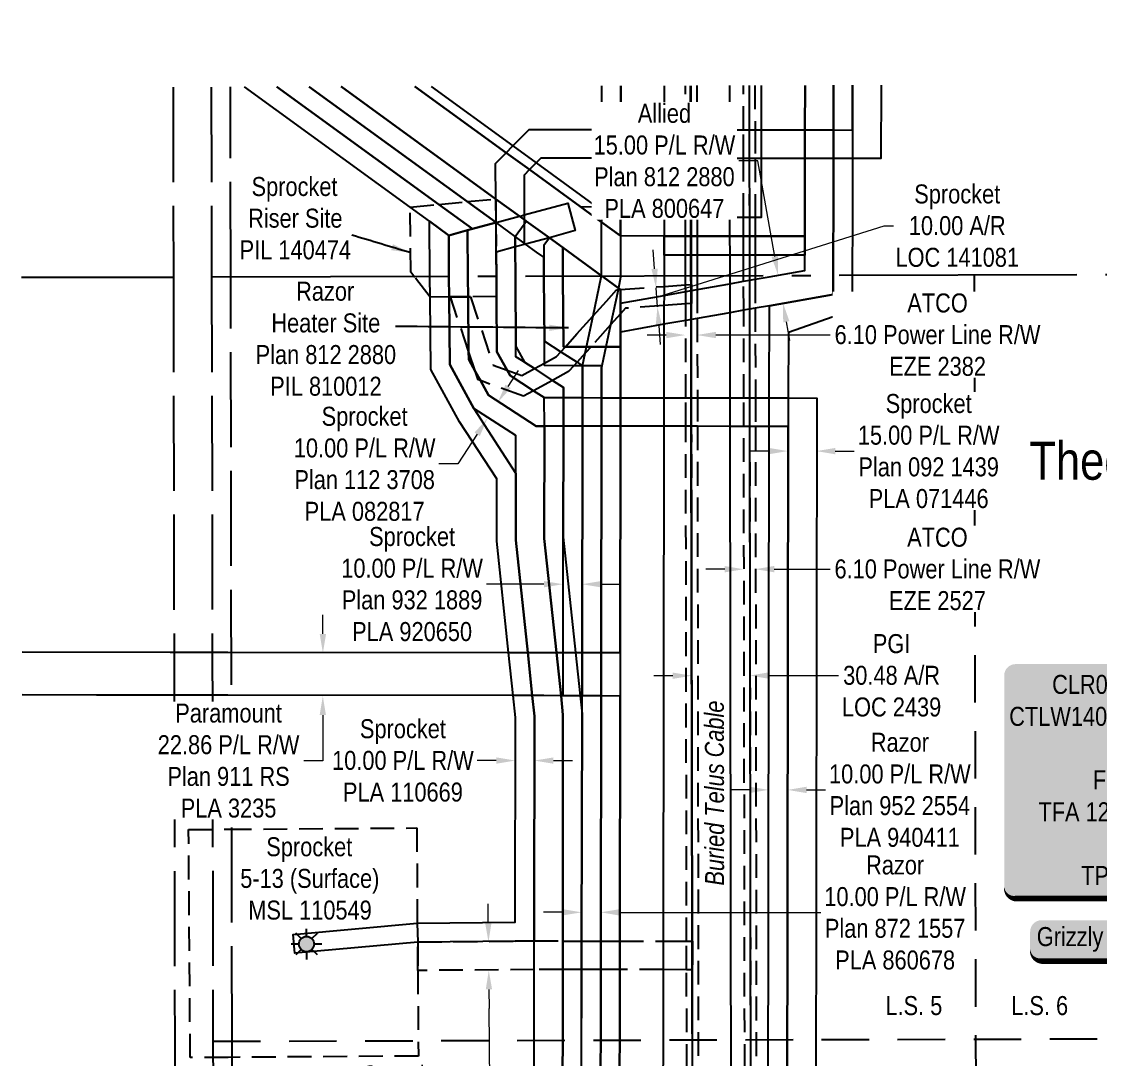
# Model space of a CAD drawing. Extents: x 504328 to 524869, y 6014084 to 6025549.
# Drawn here: x 507943 to 508510, y 6023529 to 6024075 of the extents above; entities that cross this region are included whole.
import ezdxf

# ---------------------------------------------------------------- set-up
doc = ezdxf.new("R2010")
doc.units = 0
doc.header["$LTSCALE"] = 5
doc.header["$PDSIZE"] = 0.5
for name, pattern in [('foc-ACCESSROAD', [3.75, 2.5, -1.25]), ('foc-FLOWLINE', [3.75, 2.5, -1.25]), ('foc-LSD', [8, 5, -3]), ('foc-QUARTERLINE', [33, 25, -3, 2, -3]), ('foc-UNSURVEYED', [12.5, 10, -2.5])]:
    doc.linetypes.add(name, pattern=pattern)
doc.layers.get('Defpoints').update_dxf_attribs({"color": 9})
for name, color, linetype in [('AS-TELUS', 224, 'foc-TEL'), ('AS-WILDLIFE-BLOCK', 131, 'Continuous'), ('C-SYMBOL', 7, 'Continuous'), ('F-AR', 190, 'foc-ACCESSROAD'), ('F-EZE', 190, 'foc-FLOWLINE'), ('F-RW', 190, 'Continuous'), ('F-WS', 190, 'foc-ACCESSROAD'), ('F-WS-S', 8, 'Continuous'), ('L-SECQ', 8, 'foc-QUARTERLINE'), ('L-SECTION-LSD', 7, 'foc-LSD'), ('L-USEC', 7, 'foc-UNSURVEYED'), ('PIL', 7, 'Continuous')]:
    doc.layers.add(name, color=color, linetype=linetype)
for name, color, linetype, lineweight in [('F-AR-T', 190, 'Continuous', 9), ('F-EZE-T', 190, 'Continuous', 9), ('F-RW-T', 190, 'Continuous', 9), ('F-WS-T', 190, 'Continuous', 9)]:
    doc.layers.add(name, color=color, linetype=linetype, lineweight=lineweight)
doc.styles.add('100L', font='ARIALN.TTF', dxfattribs={"height": 11})
doc.styles.add('175L', font='ARIALN.TTF', dxfattribs={"height": 20})
doc.styles.add('80', font='ARIALN.TTF', dxfattribs={"height": 10})
doc.styles.add('80CG', font='ARIALN.TTF', dxfattribs={"height": 10})
doc.styles.add('80L', font='ARIALN.TTF', dxfattribs={"height": 10})
doc.styles.add('foc-LtypeFont', font='ARIALN.TTF', dxfattribs={"height": 7.35})
doc.linetypes.add('foc-TEL', pattern='A,2,-1,["T",foc-LtypeFont,S=0.2,R=0,X=-0.425,Y=-0.75],-1.24,8', length=12.24)
doc.dimstyles.new('Compass 5 000', dxfattribs={"dimscale": 5, "dimtxt": 9, "dimasz": 2, "dimexe": 0.2, "dimexo": 0.0625, "dimgap": 0.5, "dimtad": 0, "dimtih": 1, "dimtoh": 1, "dimzin": 0, "dimdsep": 46, "dimtxsty": '80CG', "dimcen": 0.1, "dimse1": 1, "dimse2": 1, "dimclrd": 256, "dimclrt": 256, "dimaunit": 1, "dimadec": 4, "dimazin": 0, "dimtfac": 0.06, "dimtofl": 0, "dimtmove": 0, "dimatfit": 1, "dimfxl": 0.2, "dimtolj": 1, "dimtzin": 0, "dimlwd": -1, "dimarcsym": 0})

# ---------------------------------------------------------------- blocks, each defined once
blk = doc.blocks.new('*D426')
at = {"layer": 'Defpoints', "color": 0, "transparency": 16777216}
for p in [(508345.16, 6023941.96), (508343.57, 6023926.46), (508347.78, 6023927.21)]:
    blk.add_point(p, dxfattribs=at)
at = {"layer": 'F-RW-T', "transparency": 16777216}
for p, q in [((508330.31, 6024001.24), (508320.31, 6024001.24)), ((508339.21, 6023951.06), (508330.31, 6024001.24)), ((508345.32, 6023916.62), (508347.07, 6023906.77))]:
    blk.add_line(p, q, dxfattribs=at)
for points in [[(508340.85, 6023951.35), (508337.57, 6023950.77), (508340.96, 6023941.21)], [(508346.96, 6023916.91), (508343.68, 6023916.32), (508343.57, 6023926.46)]]:
    blk.add_solid(points, dxfattribs=at)
at = {"layer": 'F-RW-T', "transparency": 16777216, "insert": (508281.22, 6024001.24), "char_height": 10, "attachment_point": 5, "style": '80CG', "bg_fill": 3, "box_fill_scale": 1.1, "bg_fill_color": 256, "bg_fill_true_color": 13158600, "bg_fill_transparency": 0}
blk.add_mtext('\\A1;Allied\\P15.00 P/L R/W\\PPlan 812 2880\\PPLA 800647', dxfattribs=at)
blk = doc.blocks.new('*U429')
h = blk.add_hatch(color=255)
edge = h.paths.add_edge_path()
edge.add_line((-136.5, -62.5), (136.5, -62.5))
edge.add_arc((136.5, -56.5), 6, 270, 360)
edge.add_line((142.5, -56.5), (142.5, 55))
edge.add_arc((136.5, 55), 6, 0, 90)
edge.add_line((136.5, 61), (-136.5, 61))
edge.add_arc((-136.5, 55), 6, 90, 180)
edge.add_line((-142.5, 55), (-142.5, -56.5))
edge.add_arc((-136.5, -56.5), 6, 180, 270)
at = {"color": 44, "flags": 128}
blk.add_lwpolyline([(-136.5, -62.5, 3, 3, 0), (136.5, -62.5, 3, 3, 0.414214), (142.5, -56.5, 3, 3, 0), (142.5, 55, 3, 0, 0.414214), (136.5, 61, 0, 0, 0), (-136.5, 61, 0, 0, 0.414214), (-142.5, 55, 0, 0, 0), (-142.5, -56.5, 0, 3, 0.414214)], format="xyseb", close=True, dxfattribs=at)
at = {"color": 44, "style": '80'}
blk.add_attdef('ENTER_TEXT_001', (-35.99, -5), '', height=10, dxfattribs=at)
blk = doc.blocks.new('*D431')
at = {"layer": 'Defpoints', "color": 0, "transparency": 16777216}
for p in [(508296, 6023517.43), (508316.11, 6023517.47), (508316.15, 6023497.48)]:
    blk.add_point(p, dxfattribs=at)
at = {"layer": 'F-AR-T', "transparency": 16777216}
for p, q in [((508286.03, 6023497.43), (508276.03, 6023497.41)), ((508326.15, 6023497.5), (508480.65, 6023497.8))]:
    blk.add_line(p, q, dxfattribs=at)
for points in [[(508286.03, 6023499.09), (508286.04, 6023495.76), (508296.03, 6023497.45)], [(508326.14, 6023499.17), (508326.15, 6023495.84), (508316.15, 6023497.48)]]:
    blk.add_solid(points, dxfattribs=at)
at = {"layer": 'F-AR-T', "transparency": 16777216, "insert": (508526.56, 6023497.8), "char_height": 10, "attachment_point": 5, "style": '80CG'}
blk.add_mtext('\\A1;Telus\\P20.12 Cable R/W\\PDLO 3568', dxfattribs=at)
blk = doc.blocks.new('*D432')
at = {"layer": 'Defpoints', "color": 0, "transparency": 16777216}
for p in [(508295.56, 6023747.24), (508326.03, 6023747.3), (508326.06, 6023730.49)]:
    blk.add_point(p, dxfattribs=at)
at = {"layer": 'F-AR-T', "transparency": 16777216}
for p, q in [((508285.59, 6023730.41), (508275.59, 6023730.39)), ((508336.06, 6023730.5), (508372.74, 6023730.57))]:
    blk.add_line(p, q, dxfattribs=at)
for points in [[(508285.59, 6023732.08), (508285.59, 6023728.74), (508295.59, 6023730.43)], [(508336.06, 6023732.17), (508336.06, 6023728.84), (508326.06, 6023730.49)]]:
    blk.add_solid(points, dxfattribs=at)
at = {"layer": 'F-AR-T', "transparency": 16777216, "insert": (508400.68, 6023730.57), "char_height": 10, "attachment_point": 5, "style": '80CG'}
blk.add_mtext('\\A1;PGI\\P30.48 A/R\\PLOC 2439', dxfattribs=at)
blk = doc.blocks.new('*D433')
at = {"layer": 'Defpoints', "color": 0, "transparency": 16777216}
for p in [(508193.44, 6023590.39), (508188.85, 6023575.36), (508193.58, 6023575.4)]:
    blk.add_point(p, dxfattribs=at)
at = {"layer": 'F-AR-T', "transparency": 16777216}
for p, q in [((508188.62, 6023600.35), (508188.52, 6023610.35)), ((508188.94, 6023565.36), (508189.04, 6023555.36)), ((508189.52, 6023503.52), (508189.04, 6023555.36)), ((508179.52, 6023503.52), (508189.52, 6023503.52))]:
    blk.add_line(p, q, dxfattribs=at)
for points in [[(508190.28, 6023600.36), (508186.95, 6023600.33), (508188.71, 6023590.35)], [(508190.61, 6023565.38), (508187.28, 6023565.34), (508188.85, 6023575.36)]]:
    blk.add_solid(points, dxfattribs=at)
at = {"layer": 'F-AR-T', "transparency": 16777216, "insert": (508145.25, 6023503.52), "char_height": 10, "attachment_point": 5, "style": '80CG'}
blk.add_mtext('\\A1;Sprocket\\P15.00 A/R\\PLOC 110532', dxfattribs=at)
blk = doc.blocks.new('*D434')
at = {"layer": 'Defpoints', "color": 0, "transparency": 16777216}
for p in [(508275.73, 6023934.46), (508276.8, 6023934.54), (508276.47, 6023924.49)]:
    blk.add_point(p, dxfattribs=at)
at = {"layer": 'F-AR-T', "transparency": 16777216}
for p, q in [((508277.17, 6023929.55), (508396.69, 6023967.16)), ((508396.69, 6023967.16), (508401.69, 6023967.16)), ((508276.06, 6023944.51), (508275.31, 6023954.48)), ((508277.55, 6023924.57), (508276.8, 6023934.54)), ((508278.29, 6023914.6), (508279.04, 6023904.63))]:
    blk.add_line(p, q, dxfattribs=at)
for points in [[(508277.72, 6023944.63), (508274.4, 6023944.38), (508276.8, 6023934.54)], [(508279.95, 6023914.72), (508276.63, 6023914.48), (508277.55, 6023924.57)]]:
    blk.add_solid(points, dxfattribs=at)
at = {"layer": 'F-AR-T', "transparency": 16777216, "insert": (508435.2, 6023967.16), "char_height": 10, "attachment_point": 5, "style": '80CG'}
blk.add_mtext('\\A1;Sprocket\\P10.00 A/R\\PLOC 141081', dxfattribs=at)
blk = doc.blocks.new('*D436')
at = {"layer": 'Defpoints', "color": 0, "transparency": 16777216}
for p in [(508298.29, 6023909.66), (508292.25, 6023887.47), (508298.33, 6023887.49)]:
    blk.add_point(p, dxfattribs=at)
at = {"layer": 'F-EZE-T', "transparency": 16777216}
for p, q in [((508282.21, 6023909.63), (508272.21, 6023909.61)), ((508308.29, 6023909.68), (508368.46, 6023909.8))]:
    blk.add_line(p, q, dxfattribs=at)
for points in [[(508282.21, 6023911.3), (508282.21, 6023907.97), (508292.21, 6023909.65)], [(508308.29, 6023911.35), (508308.29, 6023908.01), (508298.29, 6023909.66)]]:
    blk.add_solid(points, dxfattribs=at)
at = {"layer": 'F-EZE-T', "transparency": 16777216, "insert": (508424.82, 6023909.8), "char_height": 10, "attachment_point": 5, "style": '80CG', "bg_fill": 3, "box_fill_scale": 1.1, "bg_fill_color": 256, "bg_fill_true_color": 13158600, "bg_fill_transparency": 0}
blk.add_mtext('\\A1;ATCO\\P6.10 Power Line R/W\\PEZE 2382', dxfattribs=at)
blk = doc.blocks.new('*D437')
at = {"layer": 'Defpoints', "color": 0, "transparency": 16777216}
for p in [(508322.88, 6023799.78), (508328.98, 6023799.79), (508329, 6023786.47)]:
    blk.add_point(p, dxfattribs=at)
at = {"layer": 'F-EZE-T', "transparency": 16777216}
for p, q in [((508312.91, 6023786.44), (508302.91, 6023786.42)), ((508339, 6023786.49), (508368.4, 6023786.54))]:
    blk.add_line(p, q, dxfattribs=at)
for points in [[(508312.9, 6023788.11), (508312.91, 6023784.77), (508322.91, 6023786.46)], [(508339, 6023788.16), (508339, 6023784.82), (508329, 6023786.47)]]:
    blk.add_solid(points, dxfattribs=at)
at = {"layer": 'F-EZE-T', "transparency": 16777216, "insert": (508424.77, 6023786.54), "char_height": 10, "attachment_point": 5, "style": '80CG', "bg_fill": 3, "box_fill_scale": 1.1, "bg_fill_color": 256, "bg_fill_true_color": 13158600, "bg_fill_transparency": 0}
blk.add_mtext('\\A1;ATCO\\P6.10 Power Line R/W\\PEZE 2527', dxfattribs=at)
blk = doc.blocks.new('*D438')
at = {"layer": 'Defpoints', "color": 0, "transparency": 16777216}
for p in [(508346.09, 6023847.08), (508361.08, 6023848.59), (508361.08, 6023847.07)]:
    blk.add_point(p, dxfattribs=at)
at = {"layer": 'F-RW-T', "transparency": 16777216}
for p, q in [((508336.09, 6023848.61), (508326.09, 6023848.62)), ((508371.08, 6023848.58), (508381.08, 6023848.57))]:
    blk.add_line(p, q, dxfattribs=at)
for points in [[(508336.09, 6023850.28), (508336.09, 6023846.94), (508346.09, 6023848.6)], [(508371.09, 6023850.25), (508371.08, 6023846.91), (508361.08, 6023848.59)]]:
    blk.add_solid(points, dxfattribs=at)
at = {"layer": 'F-RW-T', "transparency": 16777216, "insert": (508420.17, 6023848.57), "char_height": 10, "attachment_point": 5, "style": '80CG', "bg_fill": 3, "box_fill_scale": 1.1, "bg_fill_color": 256, "bg_fill_true_color": 13158600, "bg_fill_transparency": 0}
blk.add_mtext('\\A1;Sprocket\\P15.00 P/L R/W\\PPlan 092 1439\\PPLA 071446', dxfattribs=at)
blk = doc.blocks.new('*D439')
at = {"layer": 'Defpoints', "color": 0, "transparency": 16777216}
for p in [(508195.9, 6023872.78), (508188.19, 6023865.85), (508190.47, 6023864.38)]:
    blk.add_point(p, dxfattribs=at)
at = {"layer": 'F-RW-T', "transparency": 16777216}
for p, q in [((508199.05, 6023882.66), (508204.48, 6023891.05)), ((508182.76, 6023857.45), (508172.67, 6023841.85)), ((508172.67, 6023841.85), (508162.67, 6023841.85))]:
    blk.add_line(p, q, dxfattribs=at)
for points in [[(508197.65, 6023883.56), (508200.45, 6023881.75), (508193.62, 6023874.26)], [(508181.36, 6023858.36), (508184.16, 6023856.55), (508188.19, 6023865.85)]]:
    blk.add_solid(points, dxfattribs=at)
at = {"layer": 'F-RW-T', "transparency": 16777216, "insert": (508123.59, 6023841.85), "char_height": 10, "attachment_point": 5, "style": '80CG'}
blk.add_mtext('\\A1;Sprocket\\P10.00 P/L R/W\\PPlan 112 3708\\PPLA 082817', dxfattribs=at)
blk = doc.blocks.new('*D440')
at = {"layer": 'Defpoints', "color": 0, "transparency": 16777216}
for p in [(508202.79, 6023685.78), (508202.78, 6023676.64), (508212.81, 6023676.63)]:
    blk.add_point(p, dxfattribs=at)
at = {"layer": 'F-RW-T', "transparency": 16777216}
for p, q in [((508192.79, 6023685.79), (508182.79, 6023685.8)), ((508222.82, 6023685.76), (508232.82, 6023685.76))]:
    blk.add_line(p, q, dxfattribs=at)
for points in [[(508192.79, 6023687.46), (508192.79, 6023684.12), (508202.79, 6023685.78)], [(508222.82, 6023687.43), (508222.82, 6023684.1), (508212.82, 6023685.77)]]:
    blk.add_solid(points, dxfattribs=at)
at = {"layer": 'F-RW-T', "transparency": 16777216, "insert": (508143.71, 6023685.8), "char_height": 10, "attachment_point": 5, "style": '80CG'}
blk.add_mtext('\\A1;Sprocket\\P10.00 P/L R/W\\PPLA 110669', dxfattribs=at)
blk = doc.blocks.new('*D441')
at = {"layer": 'Defpoints', "color": 0, "transparency": 16777216}
for p in [(508227.86, 6023778.56), (508227.86, 6023773.43), (508237.85, 6023773.42)]:
    blk.add_point(p, dxfattribs=at)
at = {"layer": 'F-RW-T', "transparency": 16777216}
for p, q in [((508217.86, 6023778.57), (508187.63, 6023778.59)), ((508247.85, 6023778.54), (508257.85, 6023778.54))]:
    blk.add_line(p, q, dxfattribs=at)
for points in [[(508217.86, 6023780.23), (508217.86, 6023776.9), (508227.86, 6023778.56)], [(508247.85, 6023780.21), (508247.85, 6023776.88), (508237.85, 6023778.55)]]:
    blk.add_solid(points, dxfattribs=at)
at = {"layer": 'F-RW-T', "transparency": 16777216, "insert": (508148.54, 6023778.59), "char_height": 10, "attachment_point": 5, "style": '80CG'}
blk.add_mtext('\\A1;Sprocket\\P10.00 P/L R/W\\PPlan 932 1889\\PPLA 920650', dxfattribs=at)
blk = doc.blocks.new('*D445')
at = {"layer": 'Defpoints', "color": 0, "transparency": 16777216}
for p in [(508237.71, 6023637.82), (508247.73, 6023637.81), (508237.68, 6023605.93)]:
    blk.add_point(p, dxfattribs=at)
at = {"layer": 'F-RW-T', "transparency": 16777216}
for p, q in [((508227.68, 6023605.94), (508217.68, 6023605.96)), ((508257.69, 6023605.91), (508363.46, 6023605.79))]:
    blk.add_line(p, q, dxfattribs=at)
for points in [[(508227.68, 6023607.61), (508227.67, 6023604.28), (508237.68, 6023605.93)], [(508257.7, 6023607.58), (508257.69, 6023604.24), (508247.69, 6023605.92)]]:
    blk.add_solid(points, dxfattribs=at)
at = {"layer": 'F-RW-T', "transparency": 16777216, "insert": (508402.54, 6023605.79), "char_height": 10, "attachment_point": 5, "style": '80CG'}
blk.add_mtext('\\A1;Razor\\P10.00 P/L R/W\\PPlan 872 1557\\PPLA 860678', dxfattribs=at)
blk = doc.blocks.new('*D447')
at = {"layer": 'Defpoints', "color": 0, "transparency": 16777216}
for p in [(507996.56, 6023742.45), (508101.62, 6023742.37), (507996.54, 6023719.77)]:
    blk.add_point(p, dxfattribs=at)
at = {"layer": 'F-RW-T', "transparency": 16777216}
for p, q in [((508101.63, 6023752.37), (508101.63, 6023762.37)), ((508101.59, 6023709.69), (508101.58, 6023685.72)), ((508101.58, 6023685.72), (508091.58, 6023685.72))]:
    blk.add_line(p, q, dxfattribs=at)
for points in [[(508099.96, 6023752.38), (508103.29, 6023752.37), (508101.62, 6023742.37)], [(508099.93, 6023709.7), (508103.26, 6023709.69), (508101.6, 6023719.69)]]:
    blk.add_solid(points, dxfattribs=at)
at = {"layer": 'F-RW-T', "transparency": 16777216, "insert": (508052.04, 6023685.72), "char_height": 10, "attachment_point": 5, "style": '80CG', "bg_fill": 3, "box_fill_scale": 1.1, "bg_fill_color": 256, "bg_fill_true_color": 13158600, "bg_fill_transparency": 0}
blk.add_mtext('\\A1;Paramount\\P22.86 P/L R/W\\PPlan 911 RS\\PPLA 3235', dxfattribs=at)
blk = doc.blocks.new('*D448')
at = {"layer": 'Defpoints', "color": 0, "transparency": 16777216}
for p in [(508345.94, 6023670.35), (508335.95, 6023667.47), (508345.94, 6023667.46)]:
    blk.add_point(p, dxfattribs=at)
at = {"layer": 'F-RW-T', "transparency": 16777216}
for p, q in [((508325.95, 6023670.36), (508315.95, 6023670.37)), ((508355.94, 6023670.34), (508365.94, 6023670.33))]:
    blk.add_line(p, q, dxfattribs=at)
for points in [[(508325.96, 6023672.03), (508325.95, 6023668.69), (508335.95, 6023670.35)], [(508355.94, 6023672), (508355.94, 6023668.67), (508345.94, 6023670.35)]]:
    blk.add_solid(points, dxfattribs=at)
at = {"layer": 'F-RW-T', "transparency": 16777216, "insert": (508405.03, 6023670.33), "char_height": 10, "attachment_point": 5, "style": '80CG'}
blk.add_mtext('\\A1;Razor\\P10.00 P/L R/W\\PPlan 952 2554\\PPLA 940411', dxfattribs=at)
blk = doc.blocks.new('*U553')
h = blk.add_hatch(color=255)
edge = h.paths.add_edge_path()
edge.add_line((-126.5, -11.5), (126.5, -11.5))
edge.add_arc((126.5, -5.5), 6, 270, 360)
edge.add_line((132.5, -5.5), (132.5, 4))
edge.add_arc((126.5, 4), 6, 0, 90)
edge.add_line((126.5, 10), (-126.5, 10))
edge.add_arc((-126.5, 4), 6, 90, 180)
edge.add_line((-132.5, 4), (-132.5, -5.5))
edge.add_arc((-126.5, -5.5), 6, 180, 270)
at = {"color": 131, "flags": 128}
blk.add_lwpolyline([(-126.5, -11.5, 3, 3, 0), (126.5, -11.5, 3, 3, 0.414214), (132.5, -5.5, 3, 3, 0), (132.5, 4, 3, 0, 0.414214), (126.5, 10, 0, 0, 0), (-126.5, 10, 0, 0, 0.414214), (-132.5, 4, 0, 0, 0), (-132.5, -5.5, 0, 3, 0.414214)], format="xyseb", close=True, dxfattribs=at)
at = {"color": 131, "style": '80'}
blk.add_attdef('ENTER_TEXT_001', (-35.99, -5), '', height=10, dxfattribs=at)
blk = doc.blocks.new('GAS')
h = blk.add_hatch(color=255)
h.dxf.hatch_style = 1
edge = h.paths.add_edge_path()
edge.add_arc((0, 0), 0.9, 0, 360)
for p, q in [((-0.57, 0.57), (-1.14, 1.14)), ((0, 0.81), (0, 1.62)), ((0.57, 0.57), (1.14, 1.14)), ((-0.81, 0), (-1.62, 0)), ((1.62, 0), (0.81, 0)), ((-0.57, -0.57), (-1.14, -1.14)), ((0, -0.81), (0, -1.62)), ((1.14, -1.14), (0.57, -0.57))]:
    blk.add_line(p, q)
blk.add_circle((0, 0), 0.8)

msp = doc.modelspace()

# ---------------------------------------------------------------- linework, layer by layer
at = {"layer": 'AS-TELUS', "flags": 128}
msp.add_lwpolyline([(507946.073, 6022305.145), (507950.984, 6022309.152), (507953.737, 6022311.398), (508023.844, 6022368.61), (508053.943, 6022393.173), (508068.592, 6022405.128), (508077.613, 6022412.488), (508094.112, 6022425.952), (508099.854, 6022430.637), (508110.652, 6022439.45), (508112.21, 6022440.729), (508128.839, 6022460.442), (508141.389, 6022487.182), (508149.881, 6022505.275), (508154.257, 6022514.6), (508160.662, 6022528.246), (508162.151, 6022529.958), (508163.395, 6022531.387), (508172.191, 6022541.501), (508178.6, 6022548.87), (508185.664, 6022556.992), (508192.905, 6022565.316), (508214.154, 6022579.969), (508221.785, 6022585.232), (508227.282, 6022587.004), (508236.929, 6022590.113), (508246.921, 6022593.334), (508256.912, 6022596.554), (508262.988, 6022598.512), (508279.754, 6022603.916), (508285.573, 6022605.792), (508288.612, 6022606.771), (508289.097, 6022651.321), (508289.206, 6022661.309), (508289.315, 6022671.297), (508289.478, 6022686.291), (508292.524, 6022965.813), (508292.626, 6022975.808), (508294.145, 6023115.945), (508294.473, 6023146.088), (508296.315, 6023313.35), (508296.326, 6023316.727), (508296.321, 6023343.822), (508296.319, 6023347.212), (508296.287, 6023364.019), (508296.268, 6023374.007), (508295.885, 6023575.519), (508295.856, 6023590.511), (508295.341, 6023861.252), (508295.312, 6023876.234), (508295.234, 6023917.449), (508295.218, 6023925.879), (508295.205, 6023932.661), (508295.199, 6023935.899), (508295.191, 6023939.793), (508295.17, 6023951.254), (508295.15, 6023961.3), (508295.132, 6023971.347), (508295.073, 6024002.19), (508295.044, 6024017.186), (508294.999, 6024040.858)], dxfattribs=at)
at = {"layer": 'F-AR'}
for points in [[(508296.214, 6023374.128), (508295.934, 6023575.748), (508295.913, 6023590.747), (508295.536, 6023861.634), (508295.515, 6023876.624), (508295.458, 6023917.861), (508295.446, 6023926.296), (508295.437, 6023933.081), (508295.432, 6023936.321), (508295.427, 6023940.217), (508295.411, 6023951.684), (508295.397, 6023961.735), (508295.384, 6023971.788), (508295.341, 6024002.647), (508295.319, 6024017.652), (508295.287, 6024040.859)], [(508325.775, 6024040.941), (508325.807, 6024017.61), (508325.828, 6024002.607), (508325.871, 6023971.745), (508325.885, 6023961.692), (508325.899, 6023951.64), (508325.914, 6023940.283), (508325.917, 6023938.473), (508325.938, 6023923.253), (508326.003, 6023876.577), (508326.024, 6023861.586), (508326.702, 6023374.149)]]:
    msp.add_lwpolyline(points, dxfattribs=at)
for points in [[(508230.852, 6023890.449), (508222.396, 6023885.821), (508212.409, 6023880.356), (508207.078, 6023877.439), (508184.44, 6023885.663), (508183.308, 6023886.074), (508181.91, 6023890.25), (508178.256, 6023901.165), (508168.709, 6023929.688), (508178.017, 6023929.778), (508179.22, 6023929.79), (508191.258, 6023893.825), (508198.478, 6023891.203), (508206.244, 6023888.382), (508212.84, 6023891.992), (508218.157, 6023894.902), (508224.554, 6023898.402), (508226.754, 6023900.852), (508229.16, 6023903.53), (508235.238, 6023910.297), (508243.687, 6023919.708), (508250.706, 6023927.526), (508255.972, 6023933.423), (508256.833, 6023933.486), (508258.161, 6023933.567), (508281.012, 6023935.261), (508292.391, 6023936.097), (508295.432, 6023936.321), (508295.437, 6023933.081), (508295.446, 6023926.296), (508292.404, 6023926.072), (508280.999, 6023925.234), (508260.738, 6023923.745), (508258.145, 6023920.855), (508252.907, 6023915.008), (508242.621, 6023903.5), (508239.519, 6023900.098), (508235.261, 6023895.357), (508233.614, 6023893.523), (508230.852, 6023890.449)], [(508295.913, 6023590.747), (508295.934, 6023575.748), (508292.891, 6023575.753), (508280.548, 6023575.77), (508257.705, 6023575.803), (508247.706, 6023575.814), (508238.032, 6023575.825), (508237.664, 6023575.824), (508227.778, 6023575.844), (508213.108, 6023575.859), (508212.731, 6023575.855), (508151.54, 6023575.314), (508151.639, 6023590.306), (508202.722, 6023590.766), (508212.794, 6023590.856), (508227.792, 6023590.843), (508237.684, 6023590.825), (508238.06, 6023590.825), (508247.725, 6023590.814), (508257.723, 6023590.803), (508280.568, 6023590.769), (508292.871, 6023590.751), (508295.913, 6023590.747)]]:
    msp.add_lwpolyline(points, close=True, dxfattribs=at)
at = {"layer": 'F-EZE'}
for points in [[(508293.172, 6023374.126), (508292.891, 6023575.753), (508292.871, 6023590.751), (508292.494, 6023861.638), (508292.474, 6023876.629), (508292.417, 6023917.323), (508292.404, 6023926.072), (508292.396, 6023932.543), (508292.391, 6023936.097), (508292.385, 6023940.21), (508292.369, 6023951.689), (508292.355, 6023961.74), (508292.341, 6023971.792), (508292.298, 6024002.651), (508292.277, 6024017.656), (508292.244, 6024040.851)], [(508298.33, 6024040.867), (508298.362, 6024017.647), (508298.383, 6024002.643), (508298.426, 6023971.784), (508298.44, 6023961.731), (508298.454, 6023951.679), (508298.47, 6023940.224), (508298.479, 6023933.619), (508298.5, 6023918.399), (508298.559, 6023876.619), (508298.579, 6023861.629), (508299.258, 6023374.129)], [(508323.652, 6023374.147), (508322.975, 6023861.59), (508322.955, 6023876.581), (508322.891, 6023922.714), (508322.869, 6023937.933), (508322.866, 6023940.276), (508322.85, 6023951.644), (508322.836, 6023961.696), (508322.822, 6023971.748), (508322.779, 6024002.61), (508322.758, 6024017.615), (508322.726, 6024040.933)], [(508328.824, 6024040.949), (508328.856, 6024017.606), (508328.877, 6024002.602), (508328.92, 6023971.741), (508328.933, 6023961.687), (508328.948, 6023951.635), (508328.963, 6023940.29), (508328.965, 6023939.011), (508328.986, 6023923.792), (508329.052, 6023876.572), (508329.073, 6023861.58), (508329.75, 6023374.15)]]:
    msp.add_lwpolyline(points, dxfattribs=at)
at = {"layer": 'F-RW'}
for points in [[(507943.534, 6023742.991), (508021.405, 6023742.893), (508051.565, 6023742.849), (508199.247, 6023742.661), (508209.337, 6023742.648), (508224.412, 6023742.629), (508227.931, 6023742.625), (508234.457, 6023742.616), (508237.925, 6023742.611), (508247.92, 6023742.599), (508257.915, 6023742.586), (508258.068, 6023861.693), (508258.088, 6023876.682), (508258.122, 6023903.447), (508258.132, 6023911.256), (508258.145, 6023920.855), (508258.152, 6023926.482), (508258.161, 6023933.567), (508257.026, 6023934.391), (508249.145, 6023940.116), (508248.174, 6023940.828), (508227.752, 6023955.681), (508220.729, 6023960.795), (508208.606, 6023969.605), (508207.417, 6023970.47), (508205.008, 6023972.222), (508192.614, 6023981.228), (508111.306, 6024040.364)], [(508077.392, 6024040.267), (508162.517, 6023978.382), (508180.287, 6023965.464), (508177.724, 6023964.771), (508167.788, 6023962.085), (508157.676, 6023969.507), (508147.54, 6023976.886), (508060.457, 6024040.214)], [(508094.382, 6024040.319), (508177.52, 6023979.855), (508192.68, 6023968.831), (508180.287, 6023965.464), (508162.517, 6023978.382), (508077.392, 6024040.267)], [(508247.479, 6023399.703), (508247.706, 6023575.814), (508247.725, 6023590.814), (508247.891, 6023719.753), (508247.92, 6023742.599), (508248.073, 6023861.709), (508248.092, 6023876.698), (508248.113, 6023892.453), (508248.331, 6023893.482), (508238.119, 6023893.51), (508233.614, 6023893.523), (508218.165, 6023893.569), (508218.157, 6023894.902), (508218.082, 6023906.455), (508217.861, 6023940.049), (508217.792, 6023950.569), (508214.013, 6023953.336), (508208.257, 6023957.515), (508207.507, 6023958.054), (508202.726, 6023961.525), (508192.68, 6023968.831), (508177.52, 6023979.855), (508094.382, 6024040.319)], [(508111.306, 6024040.364), (508192.614, 6023981.228), (508205.008, 6023972.222), (508207.417, 6023970.47), (508208.606, 6023969.605), (508220.729, 6023960.795), (508227.752, 6023955.681), (508227.855, 6023940.07), (508228.095, 6023903.533), (508229.16, 6023903.53), (508240.241, 6023903.498), (508242.621, 6023903.499), (508250.454, 6023903.469), (508258.122, 6023903.447), (508258.088, 6023876.682), (508258.068, 6023861.693), (508257.915, 6023742.586), (508257.885, 6023719.74), (508257.722, 6023590.803), (508257.704, 6023575.803), (508257.473, 6023399.734)], [(508150.009, 6024040.468), (508197.953, 6024005.601), (508210.234, 6023996.67), (508236.963, 6023977.231), (508248.211, 6023969.052), (508258.198, 6023961.789), (508258.211, 6023971.843), (508258.218, 6023977.018), (508258.251, 6024002.695), (508258.27, 6024017.706), (508258.3, 6024040.76)], [(508158.524, 6024040.491), (508201.524, 6024009.197), (508213.807, 6024000.261), (508245.575, 6023977.146), (508248.23, 6023975.225), (508248.211, 6023969.052), (508236.963, 6023977.231), (508210.234, 6023996.67), (508197.953, 6024005.601), (508150.009, 6024040.468)], [(508227.621, 6023484.39), (508227.778, 6023575.844), (508227.792, 6023590.843), (508227.886, 6023709.789), (508226.843, 6023719.798), (508224.412, 6023742.629), (508218.024, 6023802.616), (508218.081, 6023861.756), (508218.016, 6023876.727), (508212.409, 6023880.356), (508200.038, 6023888.364), (508198.478, 6023891.203), (508193.15, 6023900.901), (508192.951, 6023929.946), (508192.88, 6023939.995), (508192.818, 6023953.329), (508192.68, 6023968.831), (508192.614, 6023981.228), (508192.362, 6023999.978), (508197.953, 6024005.601), (508201.524, 6024009.197), (508210.025, 6024017.734), (508248.237, 6024017.723), (508258.27, 6024017.706), (508281.118, 6024017.672), (508292.277, 6024017.656), (508295.319, 6024017.652), (508298.362, 6024017.647), (508315.445, 6024017.625), (508322.758, 6024017.615), (508325.807, 6024017.61), (508328.856, 6024017.606), (508332.217, 6024017.601), (508355.119, 6024017.564), (508370.125, 6024017.548), (508380.121, 6024017.537), (508380.153, 6024041.087)], [(508395.156, 6024041.128), (508395.103, 6024002.515), (508380.101, 6024002.535), (508370.104, 6024002.548), (508355.113, 6024002.568), (508332.265, 6024002.598), (508328.877, 6024002.602), (508325.828, 6024002.607), (508322.779, 6024002.61), (508315.465, 6024002.62), (508298.383, 6024002.643), (508295.34, 6024002.647), (508292.298, 6024002.651), (508281.098, 6024002.665), (508258.251, 6024002.695), (508248.265, 6024002.708), (508216.283, 6024002.751), (508213.807, 6024000.261), (508210.234, 6023996.67), (508207.43, 6023993.851), (508207.475, 6023972.858), (508207.417, 6023970.47), (508207.453, 6023967.975), (508207.507, 6023958.054), (508202.726, 6023961.525), (508202.762, 6023956.033), (508202.867, 6023940.017), (508203.107, 6023903.668), (508207.71, 6023895.306), (508212.84, 6023891.992), (508222.396, 6023885.821), (508228.109, 6023882.132), (508228.102, 6023876.729), (508228.083, 6023861.74), (508228.008, 6023803.317), (508234.457, 6023742.616), (508236.884, 6023719.768), (508237.883, 6023710.357), (508237.684, 6023590.825), (508237.664, 6023575.824), (508237.23, 6023472.824)], [(508355.154, 6024041.02), (508355.119, 6024017.564), (508355.113, 6024002.568), (508355.071, 6023971.703), (508355.056, 6023961.65), (508328.933, 6023961.687), (508325.885, 6023961.692), (508322.836, 6023961.696), (508315.522, 6023961.707), (508298.44, 6023961.731), (508295.397, 6023961.735), (508292.355, 6023961.74), (508281.046, 6023961.756), (508258.198, 6023961.789), (508248.211, 6023969.052), (508236.963, 6023977.231), (508245.575, 6023977.146), (508248.232, 6023977.12), (508258.218, 6023977.018), (508258.211, 6023971.843), (508281.059, 6023971.81), (508292.341, 6023971.792), (508295.383, 6023971.788), (508298.426, 6023971.784), (508315.508, 6023971.759), (508322.822, 6023971.748), (508325.871, 6023971.745), (508328.919, 6023971.741), (508332.223, 6023971.736), (508332.243, 6023986.739), (508332.265, 6024002.598), (508332.217, 6024017.601), (508332.262, 6024040.959)], [(508237.484, 6023399.672), (508237.664, 6023575.824), (508237.684, 6023590.825), (508237.883, 6023710.357), (508237.896, 6023719.766), (508237.925, 6023742.611), (508238.078, 6023861.724), (508238.098, 6023876.713), (508238.119, 6023893.51), (508239.519, 6023900.098), (508240.241, 6023903.498), (508243.687, 6023919.708), (508248.024, 6023940.114), (508248.174, 6023940.828), (508248.211, 6023969.052), (508248.23, 6023975.225), (508248.232, 6023977.12), (508248.265, 6024002.708), (508248.237, 6024017.723), (508248.282, 6024040.733)], [(508258.3, 6024040.76), (508258.27, 6024017.706), (508258.251, 6024002.695), (508258.218, 6023977.018), (508258.211, 6023971.843), (508258.198, 6023961.789), (508258.168, 6023940.136), (508257.026, 6023934.391), (508256.833, 6023933.486), (508252.907, 6023915.008), (508250.454, 6023903.469), (508248.331, 6023893.482), (508248.113, 6023892.453), (508248.092, 6023876.698), (508248.073, 6023861.709), (508247.92, 6023742.599), (508247.891, 6023719.753), (508247.725, 6023590.814), (508247.706, 6023575.814), (508247.479, 6023399.703)], [(508370.157, 6024041.06), (508370.125, 6024017.548), (508370.104, 6024002.548), (508370.082, 6023986.684), (508370.02, 6023940.38), (508370.007, 6023931.051), (508336.412, 6023925.107), (508328.986, 6023923.792), (508325.938, 6023923.253), (508322.89, 6023922.714), (508315.578, 6023921.42), (508298.5, 6023918.399), (508295.458, 6023917.861), (508292.417, 6023917.323), (508280.986, 6023915.3), (508258.132, 6023911.256), (508258.145, 6023920.855), (508258.152, 6023926.482), (508281.006, 6023930.527), (508292.396, 6023932.543), (508295.437, 6023933.081), (508298.479, 6023933.619), (508315.557, 6023936.64), (508322.869, 6023937.933), (508325.917, 6023938.473), (508328.965, 6023939.011), (508336.288, 6023940.306), (508355.031, 6023943.625), (508355.042, 6023951.598), (508355.056, 6023961.65), (508355.071, 6023971.703), (508355.113, 6024002.568), (508355.119, 6024017.564), (508355.154, 6024041.02)], [(508281.148, 6024040.821), (508281.118, 6024017.672), (508281.098, 6024002.665), (508281.059, 6023971.81), (508281.046, 6023961.756), (508281.032, 6023951.705), (508281.018, 6023940.185), (508281.012, 6023935.261), (508281.006, 6023930.527), (508280.999, 6023925.234), (508280.986, 6023915.3), (508280.936, 6023876.646), (508280.917, 6023861.656), (508280.568, 6023590.769), (508280.548, 6023575.77), (508280.288, 6023374.117)], [(508296.214, 6023374.128), (508295.934, 6023575.748), (508295.913, 6023590.747), (508295.536, 6023861.634), (508295.515, 6023876.624), (508295.458, 6023917.861), (508295.446, 6023926.296), (508295.437, 6023933.081), (508295.432, 6023936.321), (508295.427, 6023940.217), (508295.411, 6023951.684), (508295.397, 6023961.735), (508295.384, 6023971.788), (508295.341, 6024002.647), (508295.319, 6024017.652), (508295.287, 6024040.859)], [(508296.214, 6023374.128), (508295.934, 6023575.748), (508295.913, 6023590.747), (508295.536, 6023861.634), (508295.515, 6023876.624), (508295.458, 6023917.861), (508295.446, 6023926.296), (508295.437, 6023933.081), (508295.432, 6023936.321), (508295.427, 6023940.217), (508295.411, 6023951.684), (508295.397, 6023961.735), (508295.384, 6023971.788), (508295.341, 6024002.647), (508295.319, 6024017.652), (508295.287, 6024040.859)], [(508315.412, 6024040.913), (508315.445, 6024017.625), (508315.465, 6024002.62), (508315.509, 6023971.759), (508315.522, 6023961.707), (508315.536, 6023951.655), (508315.552, 6023940.26), (508315.557, 6023936.64), (508315.578, 6023921.42), (508315.641, 6023876.593), (508315.662, 6023861.602), (508316.339, 6023374.142)], [(508325.775, 6024040.941), (508325.807, 6024017.61), (508325.828, 6024002.607), (508325.871, 6023971.745), (508325.885, 6023961.692), (508325.899, 6023951.64), (508325.914, 6023940.283), (508325.917, 6023938.473), (508325.938, 6023923.253), (508326.003, 6023876.577), (508326.024, 6023861.586), (508326.702, 6023374.149)], [(508335.678, 6023374.156), (508336.327, 6023861.569), (508336.348, 6023876.561), (508336.412, 6023925.107), (508370.007, 6023931.051), (508370.02, 6023940.38), (508370.082, 6023986.684), (508370.104, 6024002.548), (508370.125, 6024017.548), (508370.157, 6024041.06)], [(508380.153, 6024041.087), (508380.121, 6024017.537), (508380.101, 6024002.535), (508380.059, 6023971.665), (508380.016, 6023940.401), (508379.992, 6023922.695), (508346.387, 6023910.941), (508346.341, 6023876.545), (508346.322, 6023861.553), (508345.672, 6023374.159)], [(508345.672, 6023374.159), (508346.322, 6023861.553), (508336.327, 6023861.569), (508329.073, 6023861.58), (508326.023, 6023861.586), (508322.975, 6023861.59), (508315.662, 6023861.602), (508298.579, 6023861.629), (508295.536, 6023861.634), (508292.494, 6023861.638), (508280.917, 6023861.656), (508267.959, 6023861.677), (508258.068, 6023861.693), (508248.073, 6023861.709), (508238.078, 6023861.724), (508228.083, 6023861.74), (508218.081, 6023861.756), (508213.735, 6023861.763), (508188.657, 6023878.015), (508184.44, 6023885.663), (508181.91, 6023890.25), (508178.293, 6023896.811), (508178.256, 6023901.165), (508178.017, 6023929.778), (508177.932, 6023939.963), (508177.724, 6023964.771), (508180.287, 6023965.464), (508192.68, 6023968.831), (508205.008, 6023972.222), (508205.518, 6023972.181), (508207.475, 6023972.858), (508230.431, 6023979.098), (508230.431, 6023979.098), (508234.365, 6023964.63), (508220.729, 6023960.796), (508208.257, 6023957.515), (508202.762, 6023956.033), (508192.818, 6023953.329), (508192.88, 6023939.995), (508192.951, 6023929.946), (508193.15, 6023900.901), (508198.478, 6023891.203), (508200.038, 6023888.364), (508212.409, 6023880.356), (508218.016, 6023876.727), (508228.102, 6023876.729), (508238.098, 6023876.713), (508248.092, 6023876.698), (508258.088, 6023876.682), (508280.936, 6023876.646), (508292.474, 6023876.629), (508295.515, 6023876.624), (508298.559, 6023876.619), (508315.641, 6023876.593), (508322.954, 6023876.581), (508326.003, 6023876.577), (508329.052, 6023876.572), (508336.348, 6023876.561), (508346.341, 6023876.545), (508361.345, 6023876.522), (508360.675, 6023374.152)], [(508212.647, 6023492.049), (508212.731, 6023575.855), (508212.794, 6023590.856), (508212.763, 6023600.855), (508212.913, 6023709.173), (508211.761, 6023719.967), (508209.337, 6023742.648), (508203.02, 6023801.822), (508203.049, 6023836.886), (508203.071, 6023856.75), (508181.067, 6023870.989), (508168.312, 6023894.204), (508168.015, 6023929.683), (508167.929, 6023939.942), (508167.788, 6023962.085), (508177.724, 6023964.771), (508177.932, 6023939.963), (508178.017, 6023929.778), (508178.256, 6023901.165), (508178.293, 6023896.811), (508181.91, 6023890.25), (508184.44, 6023885.663), (508188.657, 6023878.015), (508213.735, 6023861.763), (508218.081, 6023861.756), (508218.024, 6023802.616), (508224.412, 6023742.629), (508226.843, 6023719.798), (508227.886, 6023709.789), (508227.792, 6023590.843), (508227.778, 6023575.844), (508227.621, 6023484.39)], [(508257.473, 6023399.734), (508257.704, 6023575.803), (508257.722, 6023590.803), (508257.885, 6023719.74), (508247.891, 6023719.753), (508237.896, 6023719.766), (508236.884, 6023719.768), (508227.901, 6023719.779), (508226.843, 6023719.798), (508217.897, 6023719.96), (508211.761, 6023719.967), (508201.657, 6023719.979), (508051.593, 6023720.165), (508021.434, 6023720.202), (507982.606, 6023720.249), (507943.574, 6023720.288)]]:
    msp.add_lwpolyline(points, dxfattribs=at)
for points in [[(508151.639, 6023590.306), (508086.856, 6023584.367), (508085.944, 6023594.325), (508151.272, 6023600.312), (508202.734, 6023600.767), (508202.878, 6023708.485), (508201.657, 6023719.979), (508199.247, 6023742.661), (508193.019, 6023801.293), (508193.039, 6023833.954), (508173.515, 6023863.963), (508158.332, 6023891.599), (508157.984, 6023929.604), (508157.927, 6023939.921), (508157.676, 6023969.507), (508167.788, 6023962.085), (508167.929, 6023939.942), (508168.015, 6023929.683), (508168.312, 6023894.204), (508181.067, 6023870.989), (508203.049, 6023836.886), (508203.02, 6023801.822), (508209.337, 6023742.648), (508211.761, 6023719.967), (508212.913, 6023709.173), (508212.763, 6023600.855), (508212.794, 6023590.856), (508202.722, 6023590.766), (508151.639, 6023590.306)], [(508237.925, 6023742.611), (508237.896, 6023719.766), (508236.884, 6023719.768), (508227.901, 6023719.779), (508227.931, 6023742.625), (508228.008, 6023803.317), (508228.083, 6023861.74), (508228.102, 6023876.729), (508228.109, 6023882.132), (508222.396, 6023885.821), (508212.84, 6023891.992), (508207.71, 6023895.306), (508206.257, 6023896.245), (508203.143, 6023898.256), (508203.107, 6023903.668), (508202.867, 6023940.017), (508202.762, 6023956.033), (508202.726, 6023961.525), (508207.453, 6023967.975), (508208.606, 6023969.605), (508220.729, 6023960.796), (508217.752, 6023956.692), (508217.792, 6023950.569), (508217.861, 6023940.049), (508218.082, 6023906.455), (508226.754, 6023900.852), (508235.261, 6023895.357), (508238.119, 6023893.51), (508238.098, 6023876.713), (508238.078, 6023861.724), (508237.925, 6023742.611)], [(508355.056, 6023961.65), (508355.042, 6023951.598), (508328.948, 6023951.635), (508325.899, 6023951.64), (508322.849, 6023951.644), (508315.536, 6023951.655), (508298.454, 6023951.679), (508295.411, 6023951.684), (508292.369, 6023951.689), (508281.032, 6023951.705), (508281.046, 6023961.756), (508292.355, 6023961.74), (508295.397, 6023961.735), (508298.44, 6023961.731), (508315.522, 6023961.707), (508322.836, 6023961.696), (508325.885, 6023961.692), (508328.933, 6023961.687), (508355.056, 6023961.65)]]:
    msp.add_lwpolyline(points, close=True, dxfattribs=at)
at = {"layer": 'F-WS'}
for points in [[(508168.015, 6023929.677), (508157.984, 6023929.593), (508150.06, 6023939.888), (508147.843, 6023942.783), (508147.515, 6023976.869), (508162.492, 6023978.373), (508177.495, 6023979.855), (508192.587, 6023981.233), (508192.66, 6023968.838), (508192.805, 6023953.336), (508192.875, 6023940.002), (508192.95, 6023929.953), (508179.22, 6023929.79), (508178.017, 6023929.777), (508168.709, 6023929.683), (508168.015, 6023929.677)], [(508051.831, 6023529.631), (508031.866, 6023529.496), (508031.006, 6023649.504), (508051.681, 6023649.642), (508151.031, 6023650.307), (508151.272, 6023600.312), (508151.639, 6023590.306), (508151.54, 6023575.314), (508151.844, 6023530.308), (508051.831, 6023529.631)]]:
    msp.add_lwpolyline(points, close=True, dxfattribs=at)
at = {"layer": 'L-SECQ', "flags": 128}
for points in [[(508043.132, 6023940.213), (508810.462, 6023942.297)], [(507943.186, 6023940.075), (508023.026, 6023940.159)]]:
    msp.add_lwpolyline(points, dxfattribs=at)
at = {"layer": 'L-SECTION-LSD', "flags": 128}
for points in [[(508444.115, 6023941.293), (508445.464, 6023201.945)], [(508043.842, 6023538.101), (508845.869, 6023540.303)]]:
    msp.add_lwpolyline(points, dxfattribs=at)
at = {"layer": 'L-USEC'}
for p, q in [((508022.85, 6024040.097), (508023.026, 6023940.159)), ((508042.956, 6024040.16), (508043.132, 6023940.194)), ((508053.184, 6023940.241), (508053.008, 6024040.191)), ((508023.026, 6023940.159), (508023.736, 6023538.066)), ((508043.132, 6023940.194), (508043.842, 6023538.101)), ((508053.895, 6023538.147), (508053.184, 6023940.241)), ((508023.736, 6023538.066), (508024.445, 6023135.983)), ((508043.842, 6023538.101), (508044.551, 6023136.038)), ((508054.587, 6023146.117), (508053.895, 6023538.147))]:
    msp.add_line(p, q, dxfattribs=at)
at = {"layer": 'PIL'}
msp.add_lwpolyline([(508258.14, 6023911.256), (508258.134, 6023903.447), (508250.466, 6023903.465), (508242.633, 6023903.492), (508240.253, 6023903.489), (508229.171, 6023903.515), (508228.107, 6023903.518), (508227.848, 6023940.055), (508227.737, 6023955.665), (508248.167, 6023940.823), (508249.138, 6023940.112), (508257.022, 6023934.39), (508258.157, 6023933.567), (508258.152, 6023926.482), (508258.148, 6023920.855), (508258.14, 6023911.256)], close=True, dxfattribs=at)

# ---------------------------------------------------------------- block references
at = {"layer": 'AS-WILDLIFE-BLOCK'}
ref = msp.add_blockref('*U429', (508602.237, 6023675.586), dxfattribs=dict(at, xscale=0.9989324350753973, yscale=0.9989324350753973, zscale=0.9989324350753973))
ref.add_attrib('ENTER_TEXT_001', 'CLR090017 Whitecourt Office - Forestry Dept.', (508485.105, 6023720.859), dxfattribs={"layer": '0', "color": 44, "height": 9.98932, "style": '80'})
ref.add_attrib('ENTER_TEXT_002', 'CTLW140002 Canfor (Whitecourt) Forest Products Ltd.', (508462.527, 6023704.033), dxfattribs={"layer": '0', "color": 44, "height": 9.98932, "style": '80'})
ref.add_attrib('ENTER_TEXT_003', 'DTLW020001 Anc Timber Ltd.', (508525.018, 6023687.343), dxfattribs={"layer": '0', "color": 44, "height": 9.98932, "style": '80'})
ref.add_attrib('ENTER_TEXT_004', 'FMA7500020 Blue Ridge Lumber Inc.', (508506.507, 6023670.653), dxfattribs={"layer": '0', "color": 44, "height": 9.98932, "style": '80'})
ref.add_attrib('ENTER_TEXT_005', 'TFA 125523 & TFA 125577 1334130 Alberta Ltd.', (508477.882, 6023653.834), dxfattribs={"layer": '0', "color": 44, "height": 9.98932, "style": '80'})
ref.add_attrib('ENTER_TEXT_006', 'RTF 248712 Veren Inc.', (508542.809, 6023637.144), dxfattribs={"layer": '0', "color": 44, "height": 9.98932, "style": '80'})
ref.add_attrib('ENTER_TEXT_007', 'TPA 1381 DYLAN GEORGE SOLBERG', (508500.365, 6023620.318), dxfattribs={"layer": '0', "color": 44, "height": 9.98932, "style": '80'})
ref = msp.add_blockref('*U553', (508605.967, 6023591.787), dxfattribs=dict(at, xscale=0.99946537, yscale=0.99946537, zscale=0.99946537))
ref.add_attrib('ENTER_TEXT_001', 'Grizzly Bear Secondary Access Management Area', (508477.025, 6023588.171), dxfattribs={"layer": '0', "color": 131, "height": 9.99465, "style": '80'})
at = {"layer": 'F-WS-S', "xscale": 4.997326849999995, "yscale": 4.997326849999995, "zscale": 4.997326849999995}
msp.add_blockref('GAS', (508093.025, 6023589.229), dxfattribs=at)

# ---------------------------------------------------------------- texts
at = {"layer": 'AS-TELUS', "insert": (508302.637, 6023619.975), "char_height": 9.99465, "attachment_point": 1, "rotation": 90.10928, "style": '80L'}
msp.add_mtext_dynamic_manual_height_columns('{\\fArial Narrow|b0|i1|c0|p34;Buried Telus Cable}', width=96.97173, gutter_width=49.973, heights=[0], dxfattribs=at)
at = {"layer": 'C-SYMBOL', "color": 3, "insert": (508592.073, 6023853.527), "char_height": 19.98931, "width": 237.15363, "attachment_point": 2, "style": '175L'}
msp.add_mtext('Theor. S.W.1/4 Sec. 13\\P62-20-W.5M.', dxfattribs=at)
at = {"layer": 'F-WS-T', "insert": (508060.054, 6023937.708), "char_height": 9.99465, "attachment_point": 1, "style": '80L'}
msp.add_mtext_dynamic_manual_height_columns('\\pi27.52504;Razor\\P\\pi14.48291;Heater Site\\P\\pi6.22675;Plan 812 2880\\P\\pi13.88636;PIL 810012', width=84.86361, gutter_width=49.973, heights=[0], dxfattribs=at)
at = {"layer": 'L-SECTION-LSD', "insert": (508463.588, 6023561.864), "char_height": 9.9947, "attachment_point": 1, "style": '100L', "bg_fill": 3, "box_fill_scale": 1.5, "bg_fill_color": 256, "bg_fill_transparency": 0}
msp.add_mtext_dynamic_manual_height_columns('L.S. 6', width=30.46684, gutter_width=54.971, heights=[0], dxfattribs=at)

# ---------------------------------------------------------------- dimensions: what is measured, and where the dimension line sits
at = {"layer": 'F-AR-T'}
for base, p1, p2, angle, text, picture, middle in [((508276.803, 6023934.536), (508276.472, 6023924.492), (508275.728, 6023934.455), 94.26965, 'Sprocket\\P10.00 A/R\\PLOC 141081', '*D434', (508404.185, 6023967.164)), ((508188.849, 6023575.36), (508193.436, 6023590.393), (508193.576, 6023575.404), 270.53587, 'Sprocket\\P15.00 A/R\\PLOC 110532', '*D433', (508181.936, 6023503.52))]:
    dim = msp.add_linear_dim(base=base, p1=p1, p2=p2, angle=angle, text=text, dimstyle='Compass 5 000', override={"dimtmove": 1}, dxfattribs=at)
    dim.commit()
    dim.dimension.update_dxf_attribs({"geometry": picture, "text_midpoint": middle, "dimtype": 161})
dim = msp.add_linear_dim(base=(508326.061, 6023730.486), p1=(508295.558, 6023747.239), p2=(508326.029, 6023747.297), angle=0.10908, text='PGI\\P30.48 A/R\\PLOC 2439', dimstyle='Compass 5 000', dxfattribs=at)
dim.commit()
dim.dimension.update_dxf_attribs({"geometry": '*D432', "text_midpoint": (508400.678, 6023730.575), "dimtype": 161})
at = {"layer": 'F-RW-T'}
for base, p1, p2, angle, text, picture, middle in [((508188.188, 6023865.851), (508195.903, 6023872.784), (508190.469, 6023864.377), 237.12155, 'Sprocket\\P10.00 P/L R/W\\PPlan 112 3708\\PPLA 082817', '*D439', (508123.588, 6023841.849)), ((508227.86, 6023778.558), (508237.846, 6023773.422), (508227.857, 6023773.429), 179.95652, 'Sprocket\\P10.00 P/L R/W\\PPlan 932 1889\\PPLA 920650', '*D441', (508148.544, 6023778.589))]:
    dim = msp.add_linear_dim(base=base, p1=p1, p2=p2, angle=angle, text=text, dimstyle='Compass 5 000', dxfattribs=at)
    dim.commit()
    dim.dimension.update_dxf_attribs({"geometry": picture, "text_midpoint": middle, "dimtype": 161})
dim = msp.add_aligned_dim(p1=(508212.812, 6023676.629), p2=(508202.785, 6023676.638), distance=-9.144, text='Sprocket\\P10.00 P/L R/W\\PPLA 110669', dimstyle='Compass 5 000', dxfattribs=at)
dim.commit()
dim.dimension.update_dxf_attribs({"geometry": '*D440', "text_midpoint": (508143.706, 6023685.798)})

# ---------------------------------------------------------------- leaders
at = {"layer": 'F-WS-T', "path_type": 1}
for points in [[(508147.589, 6023953.001), (508116.807, 6023962.201)], [(508230.723, 6023913.389), (508139.886, 6023914.167)]]:
    msp.add_leader(points, dimstyle='Compass 5 000', override={"dimgap": 0.5, "dimtad": 0}, dxfattribs=at)

# ---------------------------------------------------------------- next in the draw order: texts
at = {"layer": 'F-WS-T', "insert": (508057.381, 6023992.81), "char_height": 9.99465, "attachment_point": 1, "style": '80L', "bg_fill": 3, "box_fill_scale": 1, "bg_fill_color": 256, "bg_fill_transparency": 0}
msp.add_mtext_dynamic_manual_height_columns('\\pi6.75512;Sprocket\\P\\pi4.9314;Riser Site\\P\\pi0.48971;PIL 140474', width=58.11121, gutter_width=49.973, heights=[0], dxfattribs=at)
at = {"layer": 'L-SECTION-LSD', "insert": (508395.665, 6023561.864), "char_height": 9.99465, "attachment_point": 1, "style": '100L', "bg_fill": 3, "box_fill_scale": 1.5, "bg_fill_color": 256, "bg_fill_transparency": 0}
msp.add_mtext_dynamic_manual_height_columns('\\pi1.75764;L.S. 5', width=30.38489, gutter_width=54.971, heights=[0], dxfattribs=at)

# ---------------------------------------------------------------- next in the draw order: dimensions: what is measured, and where the dimension line sits
at = {"layer": 'F-EZE-T'}
for base, p1, p2, angle, text, picture, middle in [((508298.29, 6023909.662), (508292.251, 6023887.474), (508298.333, 6023887.485), 0.10903, 'ATCO\\P6.10 Power Line R/W\\PEZE 2382', '*D436', (508424.825, 6023909.796)), ((508329.002, 6023786.47), (508322.882, 6023799.783), (508328.976, 6023799.795), 0.10898, 'ATCO\\P6.10 Power Line R/W\\PEZE 2527', '*D437', (508424.766, 6023786.545))]:
    dim = msp.add_linear_dim(base=base, p1=p1, p2=p2, angle=angle, text=text, dimstyle='Compass 5 000', override={"dimtfill": 1}, dxfattribs=at)
    dim.commit()
    dim.dimension.update_dxf_attribs({"geometry": picture, "text_midpoint": middle, "dimtype": 161})
at = {"layer": 'F-RW-T'}
dim = msp.add_linear_dim(base=(508101.619, 6023742.374), p1=(507996.539, 6023719.773), p2=(507996.556, 6023742.453), angle=89.95719, text='Paramount\\P22.86 P/L R/W\\PPlan 911 RS\\PPLA 3235', dimstyle='Compass 5 000', override={"dimtfill": 1}, dxfattribs=at)
dim.commit()
dim.dimension.update_dxf_attribs({"geometry": '*D447', "text_midpoint": (508052.037, 6023685.725), "dimtype": 161})

# ---------------------------------------------------------------- next in the draw order: texts
at = {"layer": 'F-WS-T', "insert": (508057.893, 6023645.434), "char_height": 9.99465, "attachment_point": 1, "style": '80L'}
msp.add_mtext_dynamic_manual_height_columns('\\pi13.99204;Sprocket\\P\\pi0.27836;5-13 (Surface)\\P\\pi4.51212;MSL 110549', width=72.58505, gutter_width=49.973, heights=[0], dxfattribs=at)

# ---------------------------------------------------------------- next in the draw order: dimensions: what is measured, and where the dimension line sits
at = {"layer": 'F-AR-T'}
dim = msp.add_linear_dim(base=(508316.148, 6023497.485), p1=(508295.995, 6023517.427), p2=(508316.11, 6023517.465), angle=0.10906, text='Telus\\P20.12 Cable R/W\\PDLO 3568', dimstyle='Compass 5 000', dxfattribs=at)
dim.commit()
dim.dimension.update_dxf_attribs({"geometry": '*D431', "text_midpoint": (508526.557, 6023497.798), "dimtype": 161})
at = {"layer": 'F-RW-T'}
dim = msp.add_aligned_dim(p1=(508346.088, 6023847.082), p2=(508361.083, 6023847.069), distance=1.52, text='Sprocket\\P15.00 P/L R/W\\PPlan 092 1439\\PPLA 071446', dimstyle='Compass 5 000', override={"dimtfill": 1}, dxfattribs=at)
dim.commit()
dim.dimension.update_dxf_attribs({"geometry": '*D438', "text_midpoint": (508420.17, 6023848.573)})
for base, p1, p2, angle, text, picture, middle in [((508345.943, 6023670.345), (508335.952, 6023667.468), (508345.941, 6023667.46), 359.953, 'Razor\\P10.00 P/L R/W\\PPlan 952 2554\\PPLA 940411', '*D448', (508405.029, 6023670.329)), ((508237.676, 6023605.932), (508247.731, 6023637.806), (508237.713, 6023637.818), 179.93383, 'Razor\\P10.00 P/L R/W\\PPlan 872 1557\\PPLA 860678', '*D445', (508402.544, 6023605.787))]:
    dim = msp.add_linear_dim(base=base, p1=p1, p2=p2, angle=angle, text=text, dimstyle='Compass 5 000', dxfattribs=at)
    dim.commit()
    dim.dimension.update_dxf_attribs({"geometry": picture, "text_midpoint": middle, "dimtype": 161})

# ---------------------------------------------------------------- next in the draw order: dimensions: what is measured, and where the dimension line sits
dim = msp.add_linear_dim(base=(508343.575, 6023926.461), p1=(508345.159, 6023941.959), p2=(508347.777, 6023927.207), angle=280.06256, text='Allied\\P15.00 P/L R/W\\PPlan 812 2880\\PPLA 800647', dimstyle='Compass 5 000', override={"dimtfill": 1}, dxfattribs=at)
dim.commit()
dim.dimension.update_dxf_attribs({"geometry": '*D426', "text_midpoint": (508281.22, 6024001.237), "dimtype": 161})

doc.saveas('drawing.dxf')
